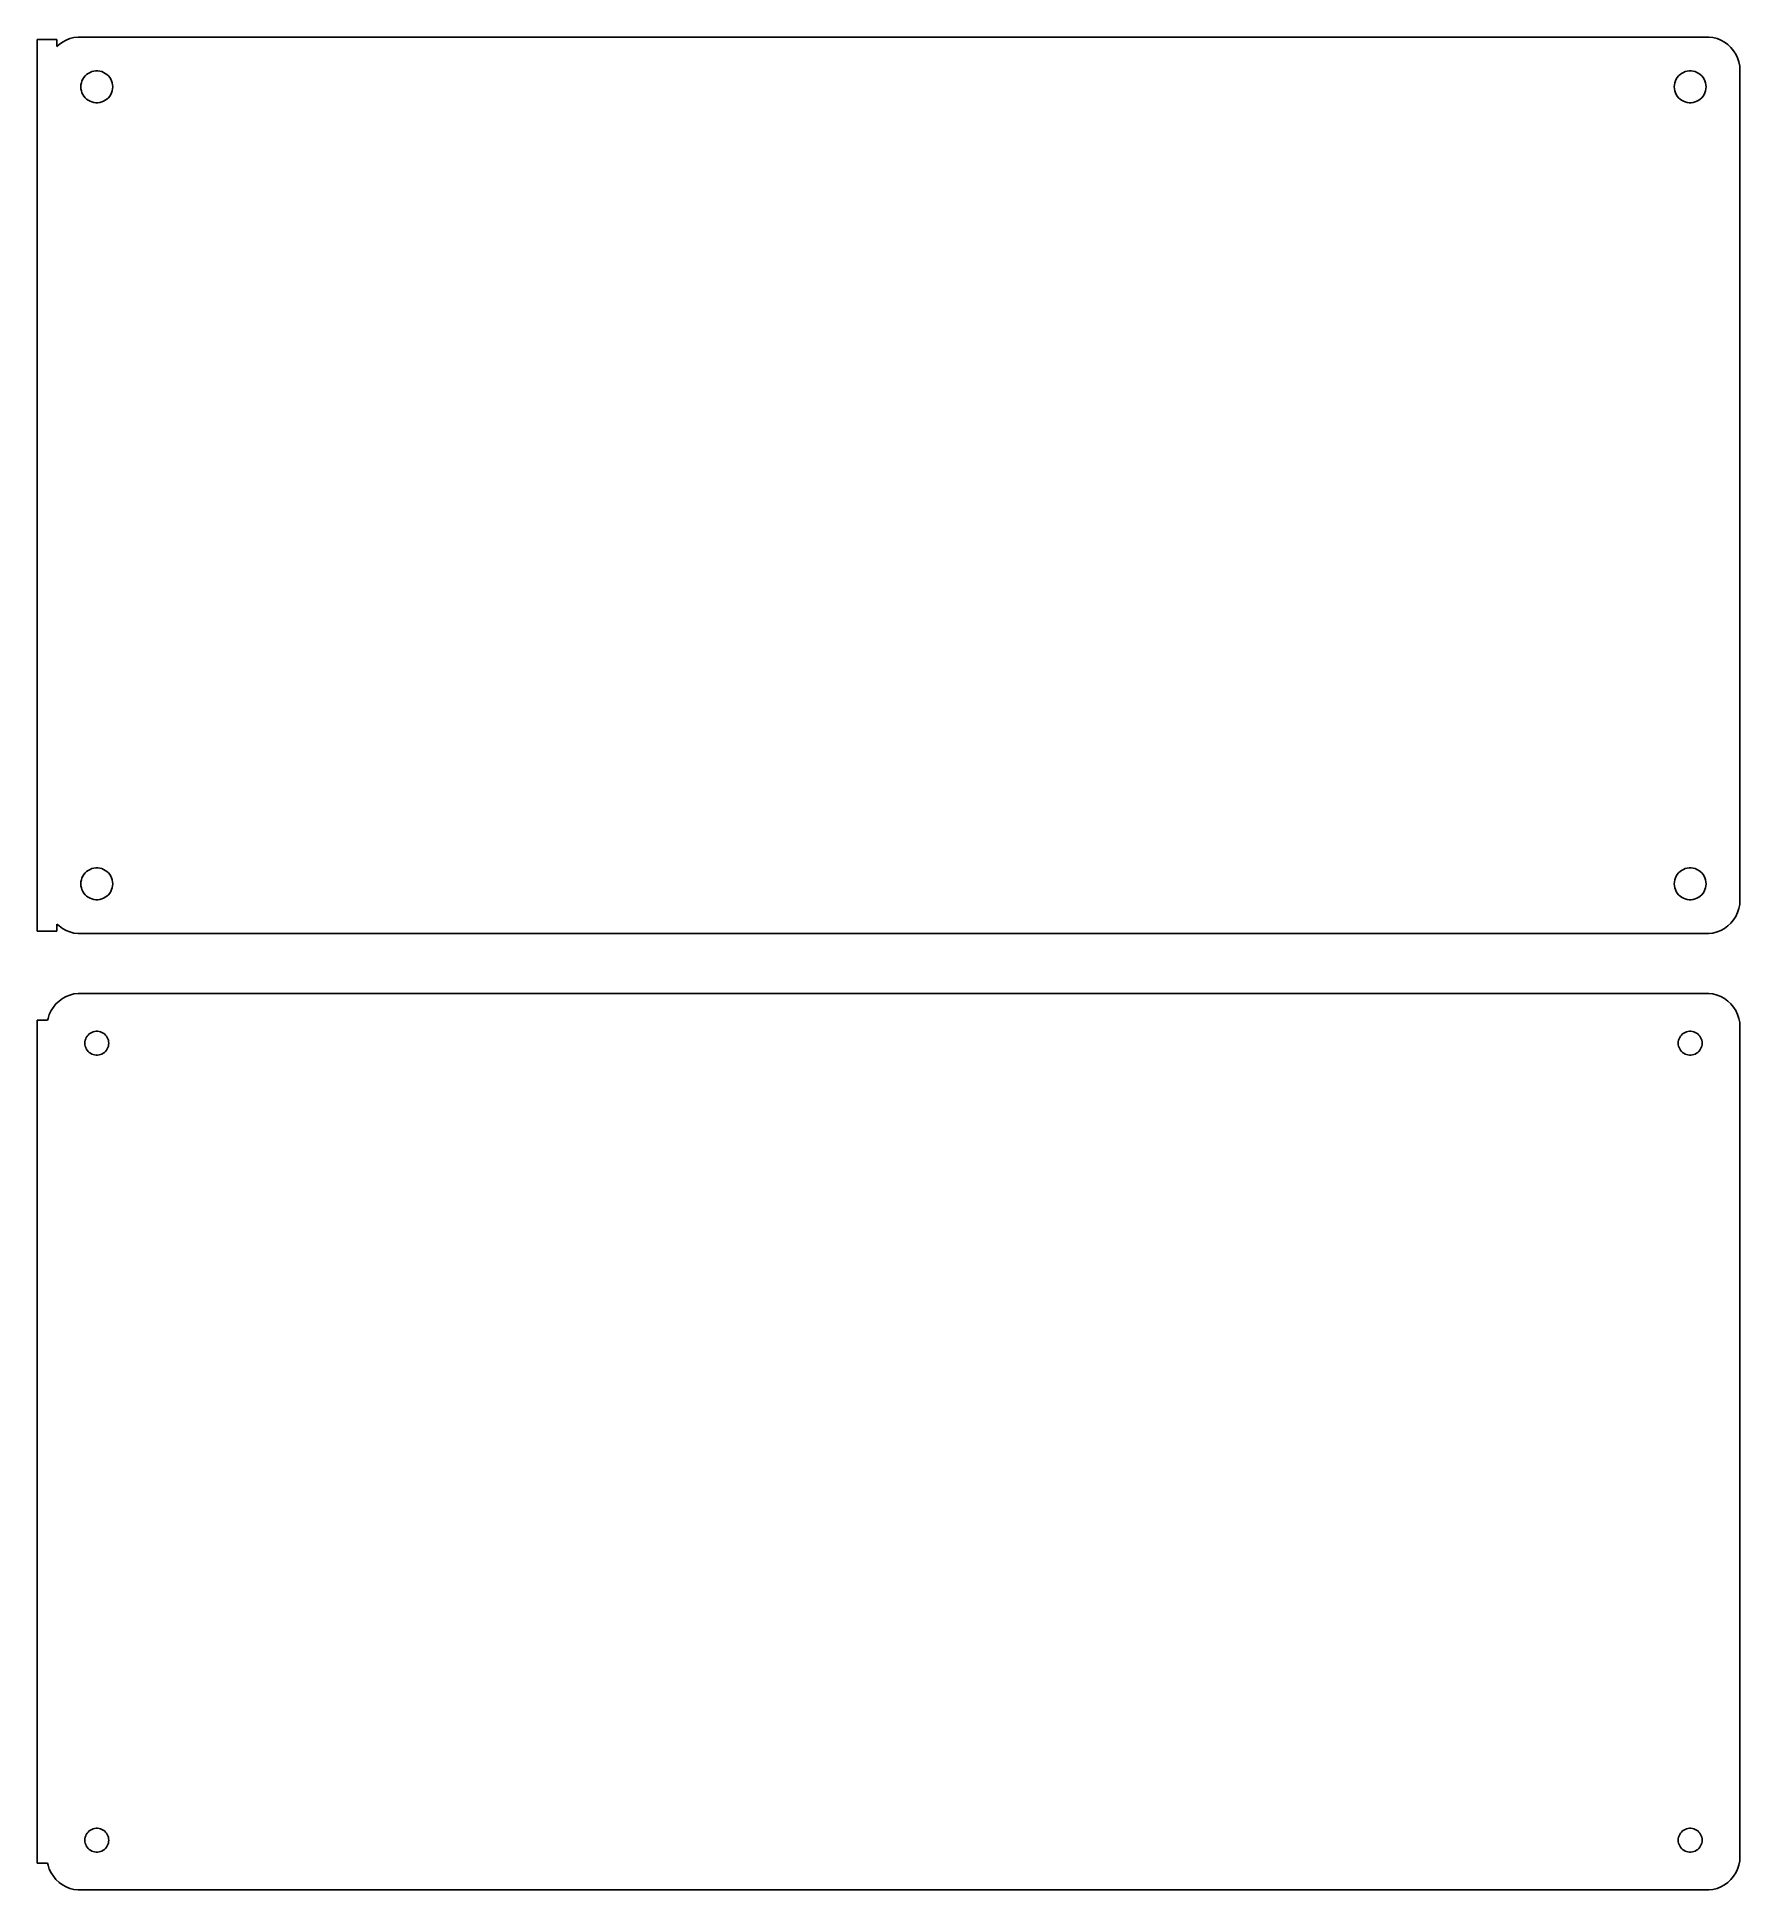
# Model space of a CAD drawing. Header units: metres. Extents: x -129 to 128, y 77 to 355.
import ezdxf

# ---------------------------------------------------------------- set-up
doc = ezdxf.new("R2010")
doc.units = ezdxf.units.M

msp = doc.modelspace()

# ---------------------------------------------------------------- linework, layer by layer
for p, q in [((-126, 355.115), (-129, 355.115)), ((-129, 355.115), (-129, 220.885)), ((-126, 354.059), (-126, 355.115)), ((-125.687, 354.353), (-126, 354.059)), ((-125.179, 354.722), (-125.687, 354.353)), ((-124.629, 355.024), (-125.179, 354.722)), ((-124.045, 355.255), (-124.629, 355.024)), ((-123.437, 355.411), (-124.045, 355.255)), ((-122.814, 355.49), (-123.437, 355.411)), ((122.814, 355.49), (-122.814, 355.49)), ((123.437, 355.411), (122.814, 355.49)), ((124.045, 355.255), (123.437, 355.411)), ((124.629, 355.024), (124.045, 355.255)), ((125.179, 354.722), (124.629, 355.024)), ((125.687, 354.353), (125.179, 354.722)), ((126.145, 353.923), (125.687, 354.353)), ((126.545, 353.439), (126.145, 353.923)), ((126.882, 352.909), (126.545, 353.439)), ((127.149, 352.341), (126.882, 352.909)), ((127.343, 351.743), (127.149, 352.341)), ((127.461, 351.127), (127.343, 351.743)), ((-122.325, 348.597), (-122.231, 348.883)), ((-122.231, 348.883), (-122.103, 349.156)), ((-122.103, 349.156), (-121.942, 349.411)), ((-121.942, 349.411), (-121.75, 349.643)), ((-121.75, 349.643), (-121.53, 349.849)), ((-121.53, 349.849), (-121.286, 350.026)), ((-121.286, 350.026), (-121.022, 350.172)), ((-121.022, 350.172), (-120.742, 350.283)), ((-120.742, 350.283), (-120.45, 350.357)), ((-120.45, 350.357), (-120.151, 350.395)), ((-120.151, 350.395), (-119.849, 350.395)), ((-119.849, 350.395), (-119.55, 350.357)), ((-119.55, 350.357), (-119.258, 350.283)), ((-119.258, 350.283), (-118.978, 350.172)), ((-118.978, 350.172), (-118.714, 350.026)), ((-118.714, 350.026), (-118.47, 349.849)), ((-118.47, 349.849), (-118.25, 349.643)), ((-118.25, 349.643), (-118.058, 349.411)), ((-118.058, 349.411), (-117.897, 349.156)), ((-117.897, 349.156), (-117.769, 348.883)), ((-117.769, 348.883), (-117.675, 348.597)), ((117.675, 348.597), (117.769, 348.883)), ((117.769, 348.883), (117.897, 349.156)), ((117.897, 349.156), (118.058, 349.411)), ((118.058, 349.411), (118.25, 349.643)), ((118.25, 349.643), (118.47, 349.849)), ((118.47, 349.849), (118.714, 350.026)), ((118.714, 350.026), (118.978, 350.172)), ((118.978, 350.172), (119.258, 350.283)), ((119.258, 350.283), (119.55, 350.357)), ((119.55, 350.357), (119.849, 350.395)), ((119.849, 350.395), (120.151, 350.395)), ((120.151, 350.395), (120.45, 350.357)), ((120.45, 350.357), (120.742, 350.283)), ((120.742, 350.283), (121.022, 350.172)), ((121.022, 350.172), (121.286, 350.026)), ((121.286, 350.026), (121.53, 349.849)), ((121.53, 349.849), (121.75, 349.643)), ((121.75, 349.643), (121.942, 349.411)), ((121.942, 349.411), (122.103, 349.156)), ((122.103, 349.156), (122.231, 348.883)), ((122.231, 348.883), (122.325, 348.597)), ((127.5, 350.5), (127.461, 351.127)), ((127.5, 225.5), (127.5, 350.5)), ((-122.4, 348), (-122.381, 348.301)), ((-122.381, 347.699), (-122.4, 348)), ((-122.381, 348.301), (-122.325, 348.597)), ((-122.325, 347.403), (-122.381, 347.699)), ((-122.231, 347.117), (-122.325, 347.403)), ((-122.103, 346.844), (-122.231, 347.117)), ((-121.942, 346.589), (-122.103, 346.844)), ((-121.75, 346.357), (-121.942, 346.589)), ((-121.53, 346.151), (-121.75, 346.357)), ((-121.286, 345.974), (-121.53, 346.151)), ((-121.022, 345.828), (-121.286, 345.974)), ((-118.714, 345.974), (-118.978, 345.828)), ((-118.47, 346.151), (-118.714, 345.974)), ((-118.25, 346.357), (-118.47, 346.151)), ((-118.058, 346.589), (-118.25, 346.357)), ((-117.897, 346.844), (-118.058, 346.589)), ((-117.769, 347.117), (-117.897, 346.844)), ((-117.675, 347.403), (-117.769, 347.117)), ((-117.675, 348.597), (-117.619, 348.301)), ((-117.619, 347.699), (-117.675, 347.403)), ((-117.619, 348.301), (-117.6, 348)), ((-117.6, 348), (-117.619, 347.699)), ((117.6, 348), (117.619, 348.301)), ((117.619, 347.699), (117.6, 348)), ((117.619, 348.301), (117.675, 348.597)), ((117.675, 347.403), (117.619, 347.699)), ((117.769, 347.117), (117.675, 347.403)), ((117.897, 346.844), (117.769, 347.117)), ((118.058, 346.589), (117.897, 346.844)), ((118.25, 346.357), (118.058, 346.589)), ((118.47, 346.151), (118.25, 346.357)), ((118.714, 345.974), (118.47, 346.151)), ((118.978, 345.828), (118.714, 345.974)), ((121.286, 345.974), (121.022, 345.828)), ((121.53, 346.151), (121.286, 345.974)), ((121.75, 346.357), (121.53, 346.151)), ((121.942, 346.589), (121.75, 346.357)), ((122.103, 346.844), (121.942, 346.589)), ((122.231, 347.117), (122.103, 346.844)), ((122.325, 347.403), (122.231, 347.117)), ((122.325, 348.597), (122.381, 348.301)), ((122.381, 347.699), (122.325, 347.403)), ((122.381, 348.301), (122.4, 348)), ((122.4, 348), (122.381, 347.699)), ((-120.742, 345.717), (-121.022, 345.828)), ((-120.45, 345.643), (-120.742, 345.717)), ((-120.151, 345.605), (-120.45, 345.643)), ((-119.849, 345.605), (-120.151, 345.605)), ((-119.55, 345.643), (-119.849, 345.605)), ((-119.258, 345.717), (-119.55, 345.643)), ((-118.978, 345.828), (-119.258, 345.717)), ((119.258, 345.717), (118.978, 345.828)), ((119.55, 345.643), (119.258, 345.717)), ((119.849, 345.605), (119.55, 345.643)), ((120.151, 345.605), (119.849, 345.605)), ((120.45, 345.643), (120.151, 345.605)), ((120.742, 345.717), (120.45, 345.643)), ((121.022, 345.828), (120.742, 345.717)), ((-122.325, 228.597), (-122.231, 228.883)), ((-122.231, 228.883), (-122.103, 229.156)), ((-122.103, 229.156), (-121.942, 229.411)), ((-121.942, 229.411), (-121.75, 229.643)), ((-121.75, 229.643), (-121.53, 229.849)), ((-121.53, 229.849), (-121.286, 230.026)), ((-121.286, 230.026), (-121.022, 230.172)), ((-121.022, 230.172), (-120.742, 230.283)), ((-120.742, 230.283), (-120.45, 230.357)), ((-120.45, 230.357), (-120.151, 230.395)), ((-120.151, 230.395), (-119.849, 230.395)), ((-119.849, 230.395), (-119.55, 230.357)), ((-119.55, 230.357), (-119.258, 230.283)), ((-119.258, 230.283), (-118.978, 230.172)), ((-118.978, 230.172), (-118.714, 230.026)), ((-118.714, 230.026), (-118.47, 229.849)), ((-118.47, 229.849), (-118.25, 229.643)), ((-118.25, 229.643), (-118.058, 229.411)), ((-118.058, 229.411), (-117.897, 229.156)), ((-117.897, 229.156), (-117.769, 228.883)), ((-117.769, 228.883), (-117.675, 228.597)), ((117.675, 228.597), (117.769, 228.883)), ((117.769, 228.883), (117.897, 229.156)), ((117.897, 229.156), (118.058, 229.411)), ((118.058, 229.411), (118.25, 229.643)), ((118.25, 229.643), (118.47, 229.849)), ((118.47, 229.849), (118.714, 230.026)), ((118.714, 230.026), (118.978, 230.172)), ((118.978, 230.172), (119.258, 230.283)), ((119.258, 230.283), (119.55, 230.357)), ((119.55, 230.357), (119.849, 230.395)), ((119.849, 230.395), (120.151, 230.395)), ((120.151, 230.395), (120.45, 230.357)), ((120.45, 230.357), (120.742, 230.283)), ((120.742, 230.283), (121.022, 230.172)), ((121.022, 230.172), (121.286, 230.026)), ((121.286, 230.026), (121.53, 229.849)), ((121.53, 229.849), (121.75, 229.643)), ((121.75, 229.643), (121.942, 229.411)), ((121.942, 229.411), (122.103, 229.156)), ((122.103, 229.156), (122.231, 228.883)), ((122.231, 228.883), (122.325, 228.597)), ((-122.4, 228), (-122.381, 228.301)), ((-122.381, 227.699), (-122.4, 228)), ((-122.381, 228.301), (-122.325, 228.597)), ((-122.325, 227.403), (-122.381, 227.699)), ((-122.231, 227.117), (-122.325, 227.403)), ((-122.103, 226.844), (-122.231, 227.117)), ((-121.942, 226.589), (-122.103, 226.844)), ((-121.75, 226.357), (-121.942, 226.589)), ((-121.53, 226.151), (-121.75, 226.357)), ((-121.286, 225.974), (-121.53, 226.151)), ((-121.022, 225.828), (-121.286, 225.974)), ((-118.714, 225.974), (-118.978, 225.828)), ((-118.47, 226.151), (-118.714, 225.974)), ((-118.25, 226.357), (-118.47, 226.151)), ((-118.058, 226.589), (-118.25, 226.357)), ((-117.897, 226.844), (-118.058, 226.589)), ((-117.769, 227.117), (-117.897, 226.844)), ((-117.675, 227.403), (-117.769, 227.117)), ((-117.675, 228.597), (-117.619, 228.301)), ((-117.619, 227.699), (-117.675, 227.403)), ((-117.619, 228.301), (-117.6, 228)), ((-117.6, 228), (-117.619, 227.699)), ((117.6, 228), (117.619, 228.301)), ((117.619, 227.699), (117.6, 228)), ((117.619, 228.301), (117.675, 228.597)), ((117.675, 227.403), (117.619, 227.699)), ((117.769, 227.117), (117.675, 227.403)), ((117.897, 226.844), (117.769, 227.117)), ((118.058, 226.589), (117.897, 226.844)), ((118.25, 226.357), (118.058, 226.589)), ((118.47, 226.151), (118.25, 226.357)), ((118.714, 225.974), (118.47, 226.151)), ((118.978, 225.828), (118.714, 225.974)), ((121.286, 225.974), (121.022, 225.828)), ((121.53, 226.151), (121.286, 225.974)), ((121.75, 226.357), (121.53, 226.151)), ((121.942, 226.589), (121.75, 226.357)), ((122.103, 226.844), (121.942, 226.589)), ((122.231, 227.117), (122.103, 226.844)), ((122.325, 227.403), (122.231, 227.117)), ((122.325, 228.597), (122.381, 228.301)), ((122.381, 227.699), (122.325, 227.403)), ((122.381, 228.301), (122.4, 228)), ((122.4, 228), (122.381, 227.699)), ((-120.742, 225.717), (-121.022, 225.828)), ((-120.45, 225.643), (-120.742, 225.717)), ((-120.151, 225.605), (-120.45, 225.643)), ((-119.849, 225.605), (-120.151, 225.605)), ((-119.55, 225.643), (-119.849, 225.605)), ((-119.258, 225.717), (-119.55, 225.643)), ((-118.978, 225.828), (-119.258, 225.717)), ((119.258, 225.717), (118.978, 225.828)), ((119.55, 225.643), (119.258, 225.717)), ((119.849, 225.605), (119.55, 225.643)), ((120.151, 225.605), (119.849, 225.605)), ((120.45, 225.643), (120.151, 225.605)), ((120.742, 225.717), (120.45, 225.643)), ((121.022, 225.828), (120.742, 225.717)), ((126.882, 223.091), (127.149, 223.659)), ((127.149, 223.659), (127.343, 224.257)), ((127.343, 224.257), (127.461, 224.873)), ((127.461, 224.873), (127.5, 225.5)), ((-129, 220.885), (-126, 220.885)), ((-126, 220.885), (-126, 221.941)), ((-126, 221.941), (-125.687, 221.647)), ((-125.687, 221.647), (-125.179, 221.278)), ((-125.179, 221.278), (-124.629, 220.976)), ((-124.629, 220.976), (-124.045, 220.745)), ((-124.045, 220.745), (-123.437, 220.589)), ((-123.437, 220.589), (-122.814, 220.51)), ((-122.814, 220.51), (122.814, 220.51)), ((122.814, 220.51), (123.437, 220.589)), ((123.437, 220.589), (124.045, 220.745)), ((124.045, 220.745), (124.629, 220.976)), ((124.629, 220.976), (125.179, 221.278)), ((125.179, 221.278), (125.687, 221.647)), ((125.687, 221.647), (126.145, 222.077)), ((126.145, 222.077), (126.545, 222.561)), ((126.545, 222.561), (126.882, 223.091)), ((-126.545, 209.439), (-126.882, 208.909)), ((-126.145, 209.923), (-126.545, 209.439)), ((-125.687, 210.353), (-126.145, 209.923)), ((-125.179, 210.722), (-125.687, 210.353)), ((-124.629, 211.024), (-125.179, 210.722)), ((-124.045, 211.255), (-124.629, 211.024)), ((-123.437, 211.411), (-124.045, 211.255)), ((-122.814, 211.49), (-123.437, 211.411)), ((122.814, 211.49), (-122.814, 211.49)), ((123.437, 211.411), (122.814, 211.49)), ((124.045, 211.255), (123.437, 211.411)), ((124.629, 211.024), (124.045, 211.255)), ((125.179, 210.722), (124.629, 211.024)), ((125.687, 210.353), (125.179, 210.722)), ((126.145, 209.923), (125.687, 210.353)), ((126.545, 209.439), (126.145, 209.923)), ((126.882, 208.909), (126.545, 209.439)), ((-127.4, 207.444), (-129, 207.444)), ((-129, 207.444), (-129, 80.5558)), ((-127.343, 207.743), (-127.4, 207.444)), ((-127.149, 208.341), (-127.343, 207.743)), ((-126.882, 208.909), (-127.149, 208.341)), ((127.149, 208.341), (126.882, 208.909)), ((127.343, 207.743), (127.149, 208.341)), ((127.461, 207.127), (127.343, 207.743)), ((127.5, 206.5), (127.461, 207.127)), ((127.5, 81.5), (127.5, 206.5)), ((-121.8, 204), (-121.786, 204.226)), ((-121.786, 203.774), (-121.8, 204)), ((-121.786, 204.226), (-121.743, 204.448)), ((-121.743, 203.552), (-121.786, 203.774)), ((-121.743, 204.448), (-121.674, 204.663)), ((-121.674, 204.663), (-121.577, 204.867)), ((-121.577, 204.867), (-121.456, 205.058)), ((-121.456, 205.058), (-121.312, 205.232)), ((-121.312, 205.232), (-121.147, 205.387)), ((-121.147, 205.387), (-120.964, 205.52)), ((-120.964, 205.52), (-120.766, 205.629)), ((-120.766, 205.629), (-120.556, 205.712)), ((-120.556, 205.712), (-120.337, 205.768)), ((-120.337, 205.768), (-120.113, 205.796)), ((-120.113, 205.796), (-119.887, 205.796)), ((-119.887, 205.796), (-119.663, 205.768)), ((-119.663, 205.768), (-119.444, 205.712)), ((-119.444, 205.712), (-119.234, 205.629)), ((-119.234, 205.629), (-119.036, 205.52)), ((-119.036, 205.52), (-118.853, 205.387)), ((-118.853, 205.387), (-118.688, 205.232)), ((-118.688, 205.232), (-118.544, 205.058)), ((-118.544, 205.058), (-118.423, 204.867)), ((-118.423, 204.867), (-118.326, 204.663)), ((-118.326, 204.663), (-118.257, 204.448)), ((-118.257, 204.448), (-118.214, 204.226)), ((-118.214, 203.774), (-118.257, 203.552)), ((-118.214, 204.226), (-118.2, 204)), ((-118.2, 204), (-118.214, 203.774)), ((118.2, 204), (118.214, 204.226)), ((118.214, 203.774), (118.2, 204)), ((118.214, 204.226), (118.257, 204.448)), ((118.257, 203.552), (118.214, 203.774)), ((118.257, 204.448), (118.326, 204.663)), ((118.326, 204.663), (118.423, 204.867)), ((118.423, 204.867), (118.544, 205.058)), ((118.544, 205.058), (118.688, 205.232)), ((118.688, 205.232), (118.853, 205.387)), ((118.853, 205.387), (119.036, 205.52)), ((119.036, 205.52), (119.234, 205.629)), ((119.234, 205.629), (119.444, 205.712)), ((119.444, 205.712), (119.663, 205.768)), ((119.663, 205.768), (119.887, 205.796)), ((119.887, 205.796), (120.113, 205.796)), ((120.113, 205.796), (120.337, 205.768)), ((120.337, 205.768), (120.556, 205.712)), ((120.556, 205.712), (120.766, 205.629)), ((120.766, 205.629), (120.964, 205.52)), ((120.964, 205.52), (121.147, 205.387)), ((121.147, 205.387), (121.312, 205.232)), ((121.312, 205.232), (121.456, 205.058)), ((121.456, 205.058), (121.577, 204.867)), ((121.577, 204.867), (121.674, 204.663)), ((121.674, 204.663), (121.743, 204.448)), ((121.743, 204.448), (121.786, 204.226)), ((121.786, 203.774), (121.743, 203.552)), ((121.786, 204.226), (121.8, 204)), ((121.8, 204), (121.786, 203.774)), ((-121.674, 203.337), (-121.743, 203.552)), ((-121.577, 203.133), (-121.674, 203.337)), ((-121.456, 202.942), (-121.577, 203.133)), ((-121.312, 202.768), (-121.456, 202.942)), ((-121.147, 202.613), (-121.312, 202.768)), ((-120.964, 202.48), (-121.147, 202.613)), ((-120.766, 202.371), (-120.964, 202.48)), ((-120.556, 202.288), (-120.766, 202.371)), ((-120.337, 202.232), (-120.556, 202.288)), ((-120.113, 202.204), (-120.337, 202.232)), ((-119.887, 202.204), (-120.113, 202.204)), ((-119.663, 202.232), (-119.887, 202.204)), ((-119.444, 202.288), (-119.663, 202.232)), ((-119.234, 202.371), (-119.444, 202.288)), ((-119.036, 202.48), (-119.234, 202.371)), ((-118.853, 202.613), (-119.036, 202.48)), ((-118.688, 202.768), (-118.853, 202.613)), ((-118.544, 202.942), (-118.688, 202.768)), ((-118.423, 203.133), (-118.544, 202.942)), ((-118.326, 203.337), (-118.423, 203.133)), ((-118.257, 203.552), (-118.326, 203.337)), ((118.326, 203.337), (118.257, 203.552)), ((118.423, 203.133), (118.326, 203.337)), ((118.544, 202.942), (118.423, 203.133)), ((118.688, 202.768), (118.544, 202.942)), ((118.853, 202.613), (118.688, 202.768)), ((119.036, 202.48), (118.853, 202.613)), ((119.234, 202.371), (119.036, 202.48)), ((119.444, 202.288), (119.234, 202.371)), ((119.663, 202.232), (119.444, 202.288)), ((119.887, 202.204), (119.663, 202.232)), ((120.113, 202.204), (119.887, 202.204)), ((120.337, 202.232), (120.113, 202.204)), ((120.556, 202.288), (120.337, 202.232)), ((120.766, 202.371), (120.556, 202.288)), ((120.964, 202.48), (120.766, 202.371)), ((121.147, 202.613), (120.964, 202.48)), ((121.312, 202.768), (121.147, 202.613)), ((121.456, 202.942), (121.312, 202.768)), ((121.577, 203.133), (121.456, 202.942)), ((121.674, 203.337), (121.577, 203.133)), ((121.743, 203.552), (121.674, 203.337)), ((-121.8, 84), (-121.786, 84.2256)), ((-121.786, 83.7744), (-121.8, 84)), ((-121.786, 84.2256), (-121.743, 84.4476)), ((-121.743, 83.5524), (-121.786, 83.7744)), ((-121.743, 84.4476), (-121.674, 84.6626)), ((-121.674, 84.6626), (-121.577, 84.8672)), ((-121.577, 84.8672), (-121.456, 85.058)), ((-121.456, 85.058), (-121.312, 85.2322)), ((-121.312, 85.2322), (-121.147, 85.3869)), ((-121.147, 85.3869), (-120.964, 85.5198)), ((-120.964, 85.5198), (-120.766, 85.6287)), ((-120.766, 85.6287), (-120.556, 85.7119)), ((-120.556, 85.7119), (-120.337, 85.7681)), ((-120.337, 85.7681), (-120.113, 85.7964)), ((-120.113, 85.7964), (-119.887, 85.7964)), ((-119.887, 85.7964), (-119.663, 85.7681)), ((-119.663, 85.7681), (-119.444, 85.7119)), ((-119.444, 85.7119), (-119.234, 85.6287)), ((-119.234, 85.6287), (-119.036, 85.5198)), ((-119.036, 85.5198), (-118.853, 85.3869)), ((-118.853, 85.3869), (-118.688, 85.2322)), ((-118.688, 85.2322), (-118.544, 85.058)), ((-118.544, 85.058), (-118.423, 84.8672)), ((-118.423, 84.8672), (-118.326, 84.6626)), ((-118.326, 84.6626), (-118.257, 84.4476)), ((-118.257, 84.4476), (-118.214, 84.2256)), ((-118.214, 83.7744), (-118.257, 83.5524)), ((-118.214, 84.2256), (-118.2, 84)), ((-118.2, 84), (-118.214, 83.7744)), ((118.2, 84), (118.214, 84.2256)), ((118.214, 83.7744), (118.2, 84)), ((118.214, 84.2256), (118.257, 84.4476)), ((118.257, 83.5524), (118.214, 83.7744)), ((118.257, 84.4476), (118.326, 84.6626)), ((118.326, 84.6626), (118.423, 84.8672)), ((118.423, 84.8672), (118.544, 85.058)), ((118.544, 85.058), (118.688, 85.2322)), ((118.688, 85.2322), (118.853, 85.3869)), ((118.853, 85.3869), (119.036, 85.5198)), ((119.036, 85.5198), (119.234, 85.6287)), ((119.234, 85.6287), (119.444, 85.7119)), ((119.444, 85.7119), (119.663, 85.7681)), ((119.663, 85.7681), (119.887, 85.7964)), ((119.887, 85.7964), (120.113, 85.7964)), ((120.113, 85.7964), (120.337, 85.7681)), ((120.337, 85.7681), (120.556, 85.7119)), ((120.556, 85.7119), (120.766, 85.6287)), ((120.766, 85.6287), (120.964, 85.5198)), ((120.964, 85.5198), (121.147, 85.3869)), ((121.147, 85.3869), (121.312, 85.2322)), ((121.312, 85.2322), (121.456, 85.058)), ((121.456, 85.058), (121.577, 84.8672)), ((121.577, 84.8672), (121.674, 84.6626)), ((121.674, 84.6626), (121.743, 84.4476)), ((121.743, 84.4476), (121.786, 84.2256)), ((121.786, 83.7744), (121.743, 83.5524)), ((121.786, 84.2256), (121.8, 84)), ((121.8, 84), (121.786, 83.7744)), ((-121.674, 83.3374), (-121.743, 83.5524)), ((-121.577, 83.1328), (-121.674, 83.3374)), ((-121.456, 82.942), (-121.577, 83.1328)), ((-121.312, 82.7678), (-121.456, 82.942)), ((-121.147, 82.6131), (-121.312, 82.7678)), ((-120.964, 82.4802), (-121.147, 82.6131)), ((-120.766, 82.3713), (-120.964, 82.4802)), ((-120.556, 82.2881), (-120.766, 82.3713)), ((-120.337, 82.2319), (-120.556, 82.2881)), ((-120.113, 82.2036), (-120.337, 82.2319)), ((-119.887, 82.2036), (-120.113, 82.2036)), ((-119.663, 82.2319), (-119.887, 82.2036)), ((-119.444, 82.2881), (-119.663, 82.2319)), ((-119.234, 82.3713), (-119.444, 82.2881)), ((-119.036, 82.4802), (-119.234, 82.3713)), ((-118.853, 82.6131), (-119.036, 82.4802)), ((-118.688, 82.7678), (-118.853, 82.6131)), ((-118.544, 82.942), (-118.688, 82.7678)), ((-118.423, 83.1328), (-118.544, 82.942)), ((-118.326, 83.3374), (-118.423, 83.1328)), ((-118.257, 83.5524), (-118.326, 83.3374)), ((118.326, 83.3374), (118.257, 83.5524)), ((118.423, 83.1328), (118.326, 83.3374)), ((118.544, 82.942), (118.423, 83.1328)), ((118.688, 82.7678), (118.544, 82.942)), ((118.853, 82.6131), (118.688, 82.7678)), ((119.036, 82.4802), (118.853, 82.6131)), ((119.234, 82.3713), (119.036, 82.4802)), ((119.444, 82.2881), (119.234, 82.3713)), ((119.663, 82.2319), (119.444, 82.2881)), ((119.887, 82.2036), (119.663, 82.2319)), ((120.113, 82.2036), (119.887, 82.2036)), ((120.337, 82.2319), (120.113, 82.2036)), ((120.556, 82.2881), (120.337, 82.2319)), ((120.766, 82.3713), (120.556, 82.2881)), ((120.964, 82.4802), (120.766, 82.3713)), ((121.147, 82.6131), (120.964, 82.4802)), ((121.312, 82.7678), (121.147, 82.6131)), ((121.456, 82.942), (121.312, 82.7678)), ((121.577, 83.1328), (121.456, 82.942)), ((121.674, 83.3374), (121.577, 83.1328)), ((121.743, 83.5524), (121.674, 83.3374)), ((127.461, 80.8733), (127.5, 81.5)), ((-129, 80.5558), (-127.4, 80.5558)), ((-127.4, 80.5558), (-127.343, 80.2566)), ((-127.343, 80.2566), (-127.149, 79.6594)), ((-127.149, 79.6594), (-126.882, 79.0912)), ((-126.882, 79.0912), (-126.545, 78.5611)), ((-126.545, 78.5611), (-126.145, 78.0773)), ((126.145, 78.0773), (126.545, 78.5611)), ((126.545, 78.5611), (126.882, 79.0912)), ((126.882, 79.0912), (127.149, 79.6594)), ((127.149, 79.6594), (127.343, 80.2566)), ((127.343, 80.2566), (127.461, 80.8733)), ((-126.145, 78.0773), (-125.687, 77.6474)), ((-125.687, 77.6474), (-125.179, 77.2784)), ((-125.179, 77.2784), (-124.629, 76.9759)), ((-124.629, 76.9759), (-124.045, 76.7447)), ((-124.045, 76.7447), (-123.437, 76.5886)), ((-123.437, 76.5886), (-122.814, 76.5099)), ((-122.814, 76.5099), (122.814, 76.5099)), ((122.814, 76.5099), (123.437, 76.5886)), ((123.437, 76.5886), (124.045, 76.7447)), ((124.045, 76.7447), (124.629, 76.9759)), ((124.629, 76.9759), (125.179, 77.2784)), ((125.179, 77.2784), (125.687, 77.6474)), ((125.687, 77.6474), (126.145, 78.0773))]:
    msp.add_line(p, q)

doc.saveas('drawing.dxf')
